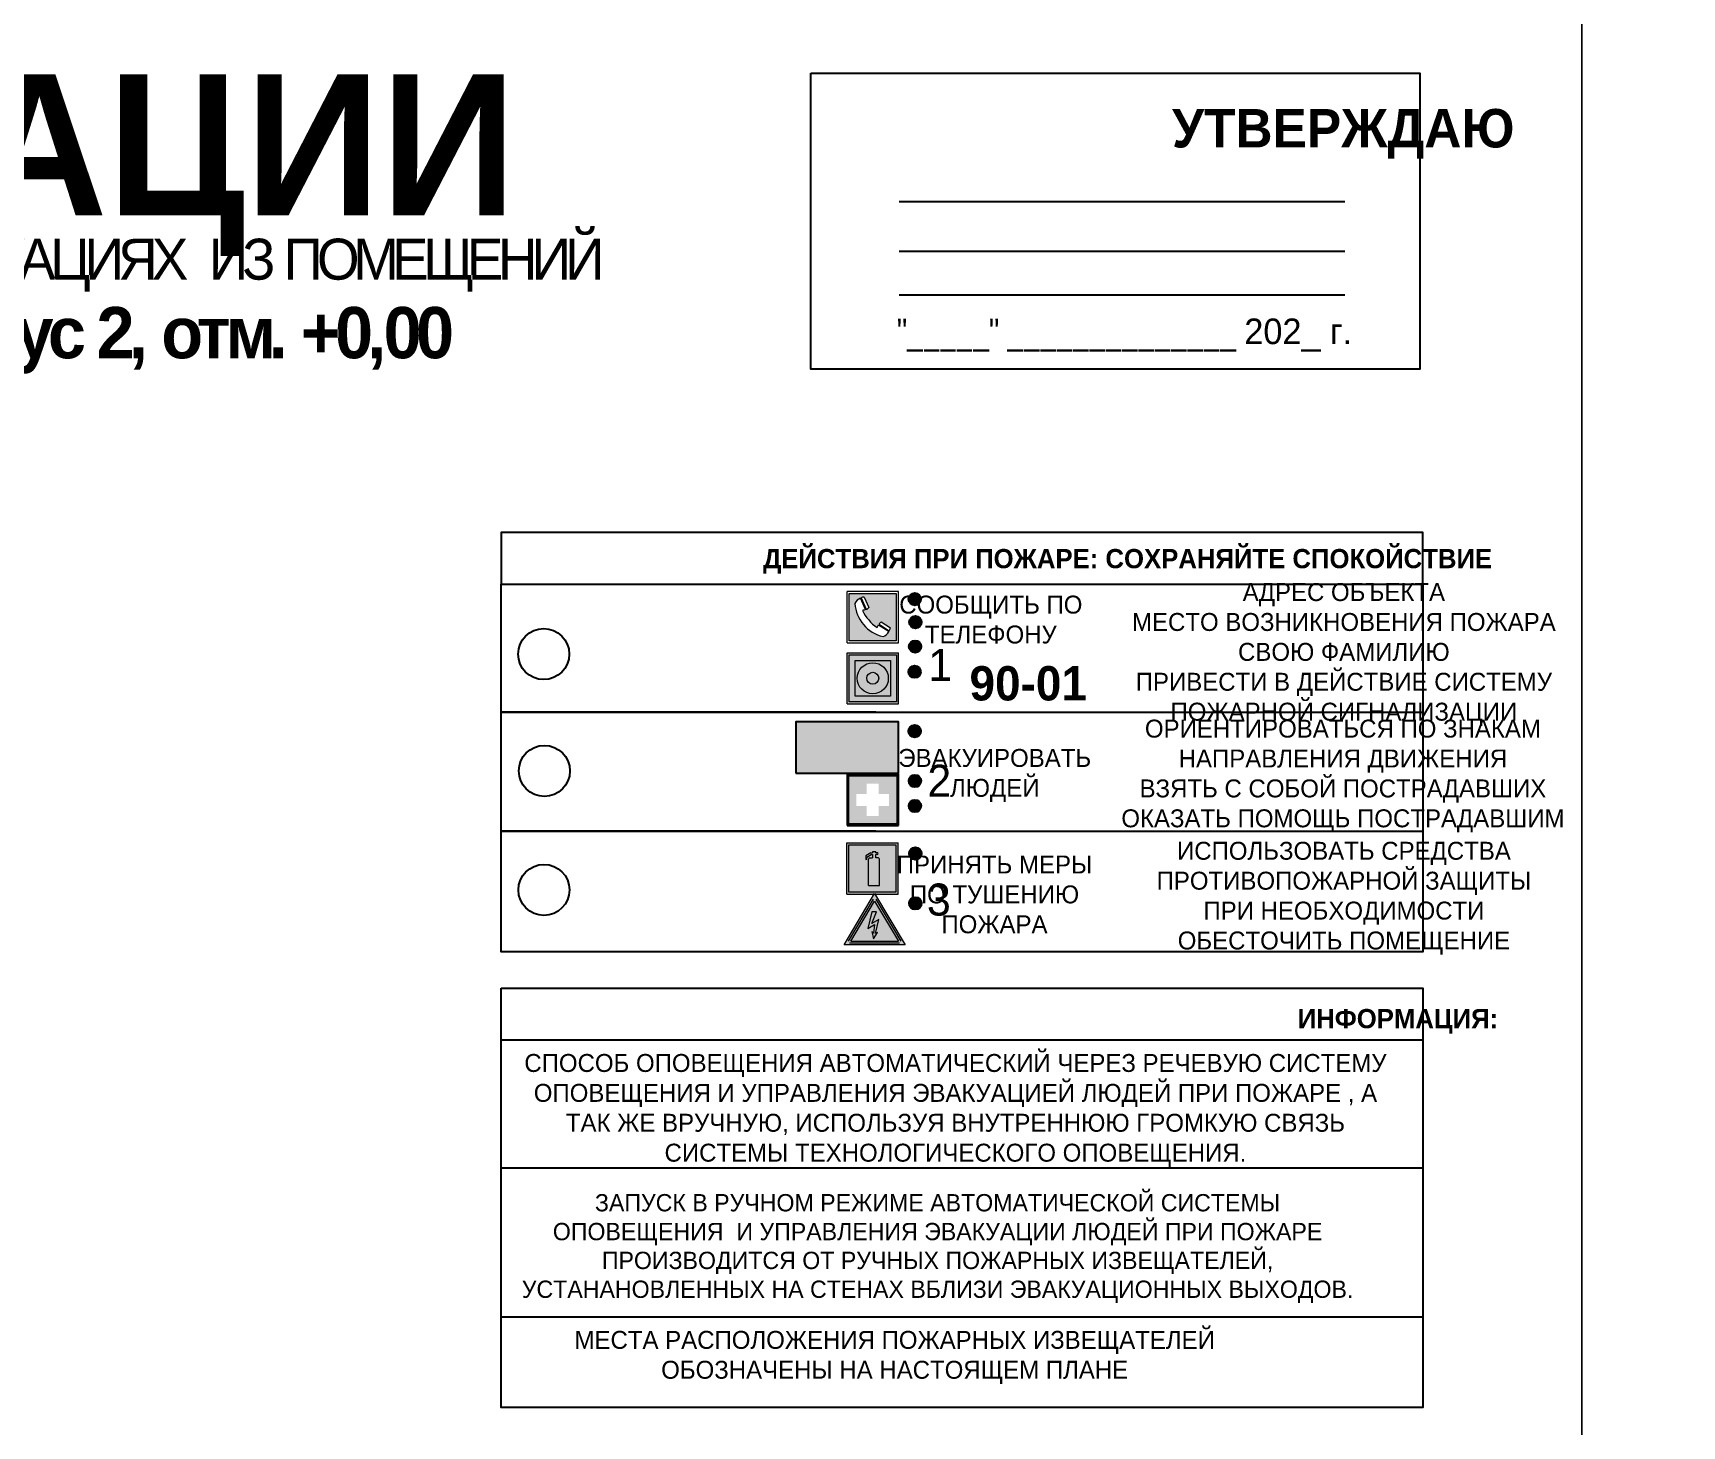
# Model space of a CAD drawing. Header units: millimetres. Extents: x 13810 to 67229, y 12374 to 21950.
# Drawn here: x 36943.4 to 37200.7, y 13929.1 to 14146.5 of the extents above; entities that cross this region are included whole.
import ezdxf

# ---------------------------------------------------------------- set-up
doc = ezdxf.new("R2010")
doc.units = ezdxf.units.MM
doc.styles.add('обычный', font='arial.ttf')

# ---------------------------------------------------------------- blocks, each defined once
blk = doc.blocks.new('A$C3E6D3DDE')
at = {"lineweight": 5}
h = blk.add_hatch(color=40, dxfattribs=at)
h.paths.add_polyline_path([(24.1, 1.45), (16.46, -11.35), (31.74, -11.35)])
h.paths.add_polyline_path([(24.09, -0.46), (30.03, -10.41), (18.14, -10.41)], flags=16)
h.paths.add_polyline_path([(24.54, -3.08), (23.41, -6.02), (25.13, -5.01), (24.33, -8.5), (24.82, -8.27), (23.79, -9.86), (23.4, -8.04), (23.8, -8.43), (24.04, -6.29), (22.39, -7.25), (23.44, -3.08)], flags=0)
h = blk.add_hatch(color=256, dxfattribs=at)
h.paths.add_polyline_path([(24.37, 0.03, 0.567511), (23.82, 0.03), (17.59, -10.4, 0.582454), (17.86, -10.88), (30.32, -10.88, 0.582149), (30.6, -10.4)])
h.paths.add_polyline_path([(24.09, -0.46), (18.14, -10.41), (30.03, -10.41)], flags=16)
h.paths.add_polyline_path([(24.54, -3.08), (23.41, -6.02), (25.13, -5.01), (24.33, -8.5), (24.82, -8.27), (23.79, -9.86), (23.4, -8.04), (23.8, -8.43), (24.04, -6.29), (22.39, -7.25), (23.44, -3.08)], flags=0)
h = blk.add_hatch(color=40, dxfattribs=at)
h.paths.add_polyline_path([(24.09, -0.46), (18.14, -10.41), (30.03, -10.41)])
h.paths.add_polyline_path([(24.82, -8.27), (23.79, -9.86), (23.4, -8.04), (23.8, -8.43), (24.04, -6.29), (22.39, -7.25), (23.44, -3.08), (24.54, -3.08), (23.41, -6.02), (25.13, -5.01), (24.33, -8.5)], flags=16)
at = {"color": 40, "lineweight": 5}
for p, q in [((16.46, -11.35), (24.1, 1.45)), ((24.1, 1.45), (31.74, -11.35))]:
    blk.add_line(p, q, dxfattribs=at)
at = {"lineweight": 5}
for p, q in [((17.59, -10.4), (23.82, 0.03)), ((24.37, 0.03), (30.6, -10.4)), ((18.14, -10.41), (24.09, -0.46)), ((23.44, -3.08), (22.39, -7.25)), ((23.41, -6.02), (24.54, -3.08)), ((24.54, -3.08), (23.44, -3.08)), ((24.09, -0.46), (30.03, -10.41)), ((22.39, -7.25), (24.04, -6.29)), ((23.8, -8.43), (23.4, -8.04)), ((23.4, -8.04), (23.79, -9.86)), ((25.13, -5.01), (23.41, -6.02)), ((24.04, -6.29), (23.8, -8.43)), ((24.33, -8.5), (25.13, -5.01)), ((17.86, -10.88), (30.32, -10.88)), ((18.14, -10.41), (30.03, -10.41)), ((23.79, -9.86), (24.82, -8.27)), ((24.82, -8.27), (24.33, -8.5))]:
    blk.add_line(p, q, dxfattribs=at)
at = {"color": 50, "lineweight": 5}
blk.add_line((31.74, -11.35), (16.46, -11.35), dxfattribs=at)
blk = doc.blocks.new('A$C456E1F9C')
at = {"lineweight": 5}
h = blk.add_hatch(color=242, dxfattribs=at)
h.paths.add_polyline_path([(0.51, -1.47), (0.51, -13.26), (12.29, -13.26), (12.29, -1.47)])
h.paths.add_polyline_path([(5.42, -4.95, -0.254479), (4.78, -5.4), (3.52, -2.53, -0.209735), (4.23, -2.4)], flags=16)
h.paths.add_polyline_path([(8.53, -8.6), (10.87, -10.17), (10.54, -10.76), (8.03, -9.13, -0.192251)], flags=16)
h.paths.add_polyline_path([(4.61, -5.49, 0.005518), (3.87, -5.72, 0.128647), (7.49, -10.01, 0.00809), (7.83, -9.33), (10.47, -10.97, -0.16736), (8.99, -12.25, -0.327862), (1.95, -3.95, -0.166952), (3.36, -2.62)], flags=16)
at = {"color": 242, "lineweight": 5}
for p, q in [((0, -13.77), (0, -0.97)), ((12.8, -0.97), (0, -0.97)), ((4.61, -5.49), (3.36, -2.62)), ((3.52, -2.53), (4.78, -5.4)), ((4.23, -2.4), (5.42, -4.95)), ((12.8, -13.77), (12.8, -0.97)), ((7.83, -9.33), (10.47, -10.97)), ((8.03, -9.13), (10.54, -10.76)), ((10.81, -10.12), (8.53, -8.6)), ((10.54, -10.76), (10.8, -10.3)), ((10.8, -10.3), (10.81, -10.12)), ((0, -13.77), (12.8, -13.77))]:
    blk.add_line(p, q, dxfattribs=at)
blk.add_lwpolyline([(0.51, -1.47), (12.29, -1.47), (12.29, -13.26), (0.51, -13.26)], close=True, dxfattribs=at)
for centre, radius, start, end in [((4.59, -5.34), 2.99, 114.2845, 152.1974), ((11.12, -3.31), 9.19, 183.9915, 256.6009), ((4.02, -3.27), 0.891, 76.3284, 123.7092), ((14.98, -39.1), 35.17, 107.1487, 108.4135), ((13.86, -0.94), 11.08, 205.5536, 234.8762), ((4.68, -4.59), 0.824, 276.9621, 334.0723), ((-13.31, 0.8), 23.44, 332.5487, 334.4027), ((8.94, -9.5), 0.989, 114.4092, 157.9388), ((7.87, -9.46), 3, 291.9291, 329.9329)]:
    blk.add_arc(centre, radius, start, end, dxfattribs=at)
blk = doc.blocks.new('A$C54414219')
at = {"true_color": 0xffffff}
h = blk.add_hatch(color=7, dxfattribs=at)
h.paths.add_polyline_path([(2.39, -9.45), (2.39, -18.3), (11.23, -18.3), (11.23, -9.45)], flags=0)
h.paths.add_polyline_path([(10.71, -13.87, -1), (2.92, -13.87, -1)], flags=0)
h.paths.add_polyline_path([(8.3, -13.87, -1), (5.33, -13.87, -1)], flags=0)
h.paths.add_polyline_path([(0.41, -7.47), (0.41, -20.27), (13.21, -20.27), (13.21, -7.47)])
h.paths.add_polyline_path([(0.92, -19.77), (12.71, -19.77), (12.71, -7.98), (0.92, -7.98)], flags=16)
h.paths.add_polyline_path([(11.23, -9.45), (11.23, -18.3), (2.39, -18.3), (2.39, -9.45)], flags=0)
at = {"lineweight": 5}
h = blk.add_hatch(color=242, dxfattribs=at)
h.paths.add_polyline_path([(12.71, -7.98), (0.92, -7.98), (0.92, -19.77), (12.71, -19.77)])
h.paths.add_polyline_path([(11.23, -18.3), (2.39, -18.3), (2.39, -9.45), (11.23, -9.45)], flags=16)
h.paths.add_polyline_path([(10.71, -13.87, -1), (2.92, -13.87, -1)], flags=0)
h.paths.add_polyline_path([(8.3, -13.87, -1), (5.33, -13.87, -1)], flags=0)
at = {"true_color": 0xffffff}
h = blk.add_hatch(color=7, dxfattribs=at)
h.paths.add_polyline_path([(2.39, -9.45), (2.39, -18.3), (11.23, -18.3), (11.23, -9.45)])
h.paths.add_polyline_path([(10.71, -13.87, -1), (2.92, -13.87, -1)], flags=16)
h.paths.add_polyline_path([(8.3, -13.87, -1), (5.33, -13.87, -1)], flags=0)
at = {"lineweight": 5}
h = blk.add_hatch(color=242, dxfattribs=at)
h.paths.add_polyline_path([(2.92, -13.87, 1), (10.71, -13.87, 1)])
h.paths.add_polyline_path([(8.3, -13.87, -1), (5.33, -13.87, -1)], flags=16)
at = {"color": 242, "lineweight": 5}
for p, q in [((0.41, -20.27), (0.41, -7.47)), ((0.41, -7.47), (13.21, -7.47)), ((0.41, -7.47), (13.21, -7.47)), ((13.21, -20.27), (13.21, -7.47)), ((0.41, -20.27), (13.21, -20.27))]:
    blk.add_line(p, q, dxfattribs=at)
for points in [[(0.92, -7.98), (12.71, -7.98), (12.71, -19.77), (0.92, -19.77)], [(2.39, -9.45), (11.23, -9.45), (11.23, -18.3), (2.39, -18.3)]]:
    blk.add_lwpolyline(points, close=True, dxfattribs=at)
for radius in [3.89, 1.49]:
    blk.add_circle((6.81, -13.87), radius, dxfattribs=at)
blk = doc.blocks.new('A$C32E8229D')
at = {"true_color": 0xffffff}
blk.add_hatch(color=7, dxfattribs=at).paths.add_polyline_path([(0, 0), (0, -8), (16, -8), (16, 0)])
h = blk.add_hatch(color=126)
h.paths.add_polyline_path([(0.2, -0.2), (15.8, -0.2), (15.8, -7.8), (0.2, -7.8)])
h.paths.add_polyline_path([(13.49, -2.05), (12.08, -2.05), (11.37, -2.63, 0.162397), (11.29, -2.84), (11.29, -3.63), (10.35, -3.63), (10.35, -4.05), (11.68, -4.05), (11.68, -3.48), (12.26, -4.28), (11.29, -5.1), (11.29, -6.78), (11.85, -6.78), (11.85, -5.44), (12.8, -4.64), (12.8, -5.94), (14.46, -5.94), (14.46, -5.39), (13.45, -5.39), (13.45, -3.97), (12.46, -2.59), (13.15, -2.59), (13.69, -3.34), (14.18, -3)], flags=16)
h.paths.add_polyline_path([(10.74, -1.82, 1), (11.8, -1.82, 1)], flags=16)
h.paths.add_polyline_path([(9.39, -3.59), (5.99, -3.59), (6.56, -3.03), (5.91, -3.03), (5.1, -3.83), (5.91, -4.64), (6.56, -4.64), (5.99, -4.09), (9.39, -4.09)], flags=16)
h.paths.add_polyline_path([(4.29, -1.08), (1.72, -1.08), (1.72, -6.6), (4.29, -6.6)], flags=16)
at = {"color": 126}
blk.add_lwpolyline([(16, -8), (0, -8), (0, 0), (16, 0)], close=True, dxfattribs=at)
blk = doc.blocks.new('A$C18900ED3')
h = blk.add_hatch(color=126)
h.paths.add_polyline_path([(-0.18, -0.18), (-7.02, -0.18), (-7.02, -7.02), (-0.18, -7.02)])
h.paths.add_polyline_path([(-5.89, -4.46), (-5.89, -2.77), (-4.46, -2.77), (-4.46, -1.31), (-2.77, -1.31), (-2.77, -2.77), (-1.33, -2.77), (-1.33, -4.46), (-2.77, -4.46), (-2.77, -5.89), (-4.46, -5.89), (-4.46, -4.46)], flags=16)
at = {"color": 126}
for p, q in [((-7.2, 0), (-7.2, -7.2)), ((0, 0), (-7.2, 0)), ((0, -7.2), (0, 0)), ((-7.02, -7.02), (-7.02, -0.18)), ((-7.02, -0.18), (-0.18, -0.18)), ((-0.18, -0.18), (-0.18, -7.02)), ((-7.2, -7.2), (0, -7.2)), ((-0.18, -7.02), (-7.02, -7.02))]:
    blk.add_line(p, q, dxfattribs=at)
blk = doc.blocks.new('A$C3AD82952')
at = {"true_color": 0xf5f5ff}
h = blk.add_hatch(color=7, dxfattribs=at)
h.dxf.hatch_style = 1
h.paths.add_polyline_path([(8.21, 8.73, 0.414214), (7.89, 9.05), (7.22, 9.05), (7.22, 9.92), (7.59, 9.92, 1), (7.57, 10.36), (7.22, 10.36), (7.22, 10.6), (6.43, 10.6), (6.43, 10.36), (6.01, 10.36), (4.74, 9.59), (4.74, 8.69), (4.98, 8.73), (4.98, 9.26), (6.12, 9.91), (6.43, 9.91), (6.43, 9.05), (5.76, 9.05, 0.414214), (5.44, 8.73), (5.44, 2.2), (8.21, 2.2)], flags=0)
h.paths.add_polyline_path([(12.8, 12.8), (0, 12.8), (0, 0), (12.8, 0)])
h.paths.add_polyline_path([(0.51, 12.29), (12.29, 12.29), (12.29, 0.51), (0.51, 0.51)], flags=16)
h.paths.add_polyline_path([(4.74, 9.59), (6.01, 10.36), (6.43, 10.36), (6.43, 10.6), (7.22, 10.6), (7.22, 10.36), (7.59, 10.36, -0.94586), (7.59, 9.92), (7.22, 9.92), (7.22, 9.05), (7.89, 9.05, -0.414214), (8.21, 8.73), (8.21, 2.2), (5.44, 2.2), (5.44, 8.73, -0.414214), (5.76, 9.05), (6.43, 9.05), (6.43, 9.91), (6.12, 9.91), (4.98, 9.26), (4.98, 8.73), (4.74, 8.69)], flags=0)
h = blk.add_hatch(color=242)
h.dxf.hatch_style = 1
h.paths.add_polyline_path([(12.29, 12.29), (0.51, 12.29), (0.51, 0.51), (12.29, 0.51)])
h.paths.add_polyline_path([(4.74, 8.69), (4.74, 9.59), (6.01, 10.36), (6.43, 10.36), (6.43, 10.6), (7.22, 10.6), (7.22, 10.36), (7.59, 10.36, -0.94586), (7.59, 9.92), (7.22, 9.92), (7.22, 9.05), (7.89, 9.05, -0.414214), (8.21, 8.73), (8.21, 2.2), (5.44, 2.2), (5.44, 8.73, -0.414214), (5.76, 9.05), (6.43, 9.05), (6.43, 9.91), (6.12, 9.91), (4.98, 9.26), (4.98, 8.73)], flags=16)
h = blk.add_hatch(color=7, dxfattribs=at)
h.dxf.hatch_style = 1
h.paths.add_polyline_path([(8.21, 8.73, 0.414214), (7.89, 9.05), (7.22, 9.05), (7.22, 9.92), (7.59, 9.92, 1), (7.57, 10.36), (7.22, 10.36), (7.22, 10.6), (6.43, 10.6), (6.43, 10.36), (6.01, 10.36), (4.74, 9.59), (4.74, 8.69), (4.98, 8.73), (4.98, 9.26), (6.12, 9.91), (6.43, 9.91), (6.43, 9.05), (5.76, 9.05, 0.414214), (5.44, 8.73), (5.44, 2.2), (8.21, 2.2)])
at = {"color": 242, "lineweight": 5}
for p, q in [((0, 0), (0, 12.8)), ((0, 12.8), (12.8, 12.8)), ((12.8, 0), (12.8, 12.8)), ((6.01, 10.36), (4.74, 9.59)), ((4.74, 9.59), (4.74, 8.69)), ((4.74, 8.69), (4.98, 8.73)), ((4.98, 9.26), (6.12, 9.91)), ((4.98, 8.73), (4.98, 9.26)), ((5.44, 2.2), (5.44, 8.73)), ((5.76, 9.05), (6.43, 9.05)), ((6.01, 10.36), (6.43, 10.36)), ((6.12, 9.91), (6.43, 9.91)), ((7.22, 10.6), (6.43, 10.6)), ((6.43, 10.6), (6.43, 10.36)), ((6.43, 9.91), (6.43, 9.05)), ((7.22, 10.36), (7.22, 10.6)), ((7.59, 10.36), (7.22, 10.36)), ((7.22, 9.05), (7.22, 9.92)), ((7.59, 9.92), (7.22, 9.92)), ((7.89, 9.05), (7.22, 9.05)), ((8.21, 2.2), (8.21, 8.73)), ((0, 0), (12.8, 0)), ((5.44, 2.2), (8.21, 2.2))]:
    blk.add_line(p, q, dxfattribs=at)
blk.add_lwpolyline([(0.51, 12.29), (12.29, 12.29), (12.29, 0.51), (0.51, 0.51)], close=True, dxfattribs=at)
for centre, radius, start, end in [((5.76, 8.73), 0.32, 90, 180), ((7.58, 10.14), 0.223, 273.1875, 86.8125), ((7.89, 8.73), 0.32, 0, 90)]:
    blk.add_arc(centre, radius, start, end, dxfattribs=at)

msp = doc.modelspace()

# ---------------------------------------------------------------- hatches: boundary and pattern name
at = {"lineweight": 0}
h = msp.add_hatch(color=256, dxfattribs=at)
h.dxf.hatch_style = 1
h.paths.add_polyline_path([(37079.98, 14058.14, 1), (37081.91, 14058.14, 1)])
h = msp.add_hatch(color=256, dxfattribs=at)
h.dxf.hatch_style = 1
h.paths.add_polyline_path([(37080.09, 14054.55, 1), (37082.02, 14054.55, 1)])
h = msp.add_hatch(color=256, dxfattribs=at)
h.dxf.hatch_style = 1
h.paths.add_polyline_path([(37080.05, 14050.74, 1), (37081.98, 14050.74, 1)])
h = msp.add_hatch(color=256, dxfattribs=at)
h.dxf.hatch_style = 1
h.paths.add_polyline_path([(37079.97, 14046.81, 1), (37081.9, 14046.81, 1)])
h = msp.add_hatch(color=256, dxfattribs=at)
h.dxf.hatch_style = 1
h.paths.add_polyline_path([(37079.98, 14037.54, 1), (37081.91, 14037.54, 1)])
h = msp.add_hatch(color=256, dxfattribs=at)
h.dxf.hatch_style = 1
h.paths.add_polyline_path([(37080.02, 14029.76, 1), (37081.95, 14029.76, 1)])
h = msp.add_hatch(color=256, dxfattribs=at)
h.dxf.hatch_style = 1
h.paths.add_polyline_path([(37080.01, 14025.86, 1), (37081.94, 14025.86, 1)])
h = msp.add_hatch(color=256, dxfattribs=at)
h.dxf.hatch_style = 1
h.paths.add_polyline_path([(37080.07, 14018.44, 1), (37082, 14018.44, 1)])
h = msp.add_hatch(color=256, dxfattribs=at)
h.dxf.hatch_style = 1
h.paths.add_polyline_path([(37080.07, 14010.67, 1), (37082.01, 14010.67, 1)])

# ---------------------------------------------------------------- linework, layer by layer
at = {"color": 126, "lineweight": 0, "true_color": 0x008754}
for points in [[(36585.05, 14152.64), (37185.05, 14152.64), (37185.05, 13757.64), (36585.05, 13757.64)], [(36585.05, 14152.64), (37185.05, 14152.64), (37185.05, 13757.64), (36585.05, 13757.64)], [(36585.05, 14152.64), (37185.05, 14152.64), (37185.05, 13757.64), (36585.05, 13757.64)], [(36585.05, 14152.64), (37185.05, 14152.64), (37185.05, 13757.64), (36585.05, 13757.64)], [(37185.05, 14152.64), (37785.05, 14152.64), (37785.05, 13757.64), (37185.05, 13757.64)], [(37185.05, 14152.64), (37785.05, 14152.64), (37785.05, 13757.64), (37185.05, 13757.64)], [(37185.05, 14152.64), (37785.05, 14152.64), (37785.05, 13757.64), (37185.05, 13757.64)], [(37185.05, 14152.64), (37785.05, 14152.64), (37785.05, 13757.64), (37185.05, 13757.64)]]:
    msp.add_lwpolyline(points, close=True, dxfattribs=at)
for points in [[(37064.76, 14140.25), (37159.77, 14140.25), (37159.77, 14094.04), (37064.76, 14094.04)], [(37016.44, 14060.49), (37160.21, 14060.49), (37160.21, 14068.54), (37016.44, 14068.54)], [(37016.44, 14060.49), (37160.21, 14060.49), (37160.21, 14003.09), (37016.44, 14003.09)]]:
    msp.add_lwpolyline(points, close=True)
for points in [[(37078.52, 14120.2), (37148.04, 14120.2)], [(37078.52, 14112.44), (37148.04, 14112.44)], [(37078.52, 14105.65), (37148.04, 14105.65)], [(37074.86, 14040.5), (37016.44, 14040.5), (37160.21, 14040.5)], [(37074.86, 14021.92), (37016.44, 14021.92), (37160.21, 14021.92)]]:
    msp.add_lwpolyline(points)
at = {"color": 0}
msp.add_lwpolyline([(37016.44, 13997.43), (37160.21, 13997.43), (37160.21, 13931.98), (37016.44, 13931.98)], close=True, dxfattribs=at)
for points in [[(37016.44, 13989.38), (37160.21, 13989.38)], [(37016.44, 13969.38), (37160.21, 13969.38)], [(37016.44, 13946.13), (37160.21, 13946.13)]]:
    msp.add_lwpolyline(points, dxfattribs=at)
for centre, radius in [((37080.95, 14058.14), 0.966), ((37081.05, 14054.55), 0.966), ((37023.06, 14049.57), 3.98), ((37081.01, 14050.74), 0.966), ((37080.93, 14046.81), 0.966), ((37080.94, 14037.54), 0.966), ((37023.16, 14031.34), 3.98), ((37080.98, 14029.76), 0.966), ((37080.98, 14025.86), 0.966), ((37081.04, 14018.44), 0.966), ((37023.1, 14012.76), 3.98), ((37081.04, 14010.67), 0.966)]:
    msp.add_circle(centre, radius)

# ---------------------------------------------------------------- block references
for name, p, xscale, yscale, zscale in [('A$C456E1F9C', (37070.39, 14059.95), 0.625, 0.625, 0.625), ('A$C54414219', (37070.14, 14054.46), 0.625, 0.625, 0.625), ('A$C18900ED3', (37078.39, 14030.82), 1.111111111007631, 1.111111111007631, 1.111111111007631), ('A$C3AD82952', (37070.34, 14012.09), 0.625, 0.625, 0.625), ('A$C3E6D3DDE', (37059.63, 14011.28), 0.625, 0.625, 0.625)]:
    msp.add_blockref(name, p, dxfattribs=dict(xscale=xscale, yscale=yscale, zscale=zscale))
at = {"xscale": -1}
msp.add_blockref('A$C32E8229D', (37078.39, 14038.97), dxfattribs=at)

# ---------------------------------------------------------------- texts
at = {"lineweight": 0, "style": 'обычный'}
for s, insert, char_height, width, attachment_point in [('{\\fProxima Nova Rg|b1|i0|c204|p2;ПЛАН ЭВАКУАЦИИ}', (36741.62, 14140.07), 22, 493.8901, 1), ('\\pi-18,l18,t18;{\\fProxima Nova Rg|b1|i0|c204|p2;УТВЕРЖДАЮ\\H1.1997x; }', (37147.8, 14130.78), 6, 126.6484, 5), ('{\\fArial Narrow|b0|i0|c204|p34;"_____" ______________ \\fProxima Nova Rg|b0|i0|c204|p2;202_ г. }', (37113.67, 14099.37), 4, 78.6503, 5), ('{\\fProxima Nova Rg|b1|i0|c204|p2;ДЕЙСТВИЯ ПРИ ПОЖАРЕ: СОХРАНЯЙТЕ СПОКОЙСТВИЕ\\H1.6644x; }', (37114.15, 14064.04), 3, 175.1736, 5), ('\\pi-8.4,l8.4,t8.4;{\\fProxima Nova Rg|b0|i0|c204|p2;АДРЕС ОБЪЕКТА\\PМЕСТО ВОЗНИКНОВЕНИЯ ПОЖАРА \\PСВОЮ ФАМИЛИЮ\\PПРИВЕСТИ В ДЕЙСТВИЕ СИСТЕМУ \\PПОЖАРНОЙ СИГНАЛИЗАЦИИ}', (37147.9, 14049.51), 2.8, 126.6484, 5), ('{\\fProxima Nova Rg|b0|i0|c204|p2;СООБЩИТЬ ПО \\PТЕЛЕФОНУ}', (37092.82, 14054.94), 2.8, 126.6484, 5), ('{\\fProxima Nova Rg|b0|i0|c204|p2;1\\H1.1667x; }', (37084.93, 14047.88), 5, 126.6484, 5), ('{\\fProxima Nova Rg|b1|i0|c204|p2;\\H1.0714x;90-01\\fProxima Nova Rg|b0|i0|c204|p2;\\H0.93331x; \\H1.3449x; }', (37098.65, 14044.97), 5, 126.6484, 5), ('\\pi-8.4,l8.4,t8.4;{\\fProxima Nova Rg|b0|i0|c204|p2;ОРИЕНТИРОВАТЬСЯ ПО ЗНАКАМ \\PНАПРАВЛЕНИЯ ДВИЖЕНИЯ\\PВЗЯТЬ С СОБОЙ ПОСТРАДАВШИХ\\PОКАЗАТЬ ПОМОЩЬ ПОСТРАДАВШИМ}', (37147.75, 14030.53), 2.8, 126.6484, 5), ('{\\fProxima Nova Rg|b0|i0|c204|p2;ЭВАКУИРОВАТЬ \\PЛЮДЕЙ}', (37093.43, 14030.62), 2.8, 126.6484, 5), ('{\\fProxima Nova Rg|b0|i0|c204|p2;2\\H1.1967x; }', (37084.78, 14029.8), 5, 126.6484, 5), ('\\pi-8.4,l8.4,t8.4;{\\fProxima Nova Rg|b0|i0|c204|p2;ИСПОЛЬЗОВАТЬ СРЕДСТВА \\PПРОТИВОПОЖАРНОЙ ЗАЩИТЫ \\PПРИ НЕОБХОДИМОСТИ \\PОБЕСТОЧИТЬ ПОМЕЩЕНИЕ}', (37147.91, 14011.46), 2.8, 126.6484, 5), ('{\\fProxima Nova Rg|b0|i0|c204|p2;ПРИНЯТЬ МЕРЫ \\PПО ТУШЕНИЮ \\PПОЖАРА}', (37093.39, 14012.04), 2.8, 126.6484, 5), ('{\\fProxima Nova Rg|b0|i0|c204|p2;3\\H1.1967x; }', (37084.71, 14011.22), 5, 126.6484, 5), ('{\\fProxima Nova Rg|b1|i0|c204|p2;ИНФОРМАЦИЯ:\\H1.1997x; }', (37156.34, 13992.24), 3, 175.1736, 5), ('{\\fProxima Nova Rg|b0|i0|c204|p2;СПОСОБ ОПОВЕЩЕНИЯ АВТОМАТИЧЕСКИЙ ЧЕРЕЗ РЕЧЕВУЮ СИСТЕМУ ОПОВЕЩЕНИЯ И УПРАВЛЕНИЯ ЭВАКУАЦИЕЙ ЛЮДЕЙ ПРИ ПОЖАРЕ , А ТАК ЖЕ ВРУЧНУЮ, ИСПОЛЬЗУЯ ВНУТРЕННЮЮ ГРОМКУЮ СВЯЗЬ СИСТЕМЫ ТЕХНОЛОГИЧЕСКОГО ОПОВЕЩЕНИЯ.}', (37087.3, 13978.34), 2.8, 137.0334, 5), ('{\\fProxima Nova Rg|b0|i0|c204|p2;\\P\\pt8.1;ЗАПУСК В РУЧНОМ РЕЖИМЕ АВТОМАТИЧЕСКОЙ СИСТЕМЫ ОПОВЕЩЕНИЯ  И УПРАВЛЕНИЯ ЭВАКУАЦИИ ЛЮДЕЙ ПРИ ПОЖАРЕ ПРОИЗВОДИТСЯ ОТ РУЧНЫХ ПОЖАРНЫХ ИЗВЕЩАТЕЛЕЙ, УСТАНАНОВЛЕННЫХ НА СТЕНАХ ВБЛИЗИ ЭВАКУАЦИОННЫХ ВЫХОДОВ. }', (37084.51, 13959.04), 2.7, 131.4512, 5), ('\\pt8.4;{\\fProxima Nova Rg|b0|i0|c204|p2;\\PМЕСТА РАСПОЛОЖЕНИЯ ПОЖАРНЫХ ИЗВЕЩАТЕЛЕЙ ОБОЗНАЧЕНЫ НА НАСТОЯЩЕМ ПЛАНЕ}', (37077.82, 13942.12), 2.8, 118.5618, 5)]:
    msp.add_mtext(s, dxfattribs=dict(at, insert=insert, char_height=char_height, width=width, attachment_point=attachment_point))
at = {"color": 0, "lineweight": 0, "insert": (36894.16, 14114.54), "char_height": 8, "width": 449.2158, "attachment_point": 5, "style": 'обычный'}
msp.add_mtext('{\\fArial Black|b1|i0|c204|p34;\\H2x;\\T0.85;  \\fArial Narrow|b0|i0|c204|p34;\\H0.8x;\\W0.9;\\P\\fProxima Nova Rg|b0|i0|c204|p2;\\H0.5x;\\W1;\\C256;ПРИ ПОЖАРЕ  ИЛИ ДРУГИХ ЧРЕЗВЫЧАЙНЫХ СИТУАЦИЯХ  ИЗ ПОМЕЩЕНИЙ \\fProxima Nova Rg|b1|i0|c204|p2;\\H1.25x;\\PЦЭН: ПРОИЗВОДСТВО 1, АБК, корпус 2, отм. +0,00}', dxfattribs=at)

doc.saveas('drawing.dxf')
